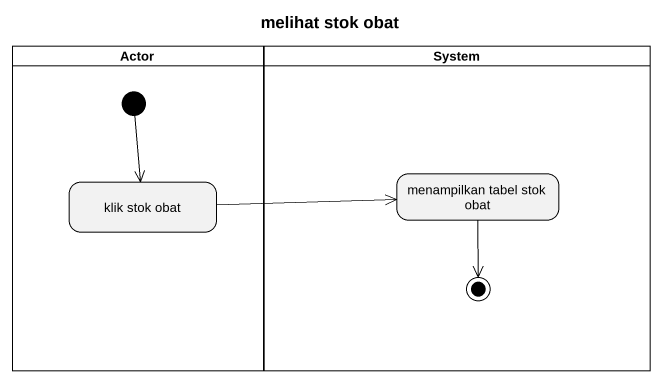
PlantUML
@startuml
title melihat stok obat
hide empty description
state "Actor" as Actor_ <<partition>> {
  state "klik stok obat" as klik_stok_obat
  [*] --> klik_stok_obat
}
state System <<partition>> {
  state "menampilkan tabel stok obat" as menampilkan_tabel_stok_obat
  menampilkan_tabel_stok_obat --> [*]
}
klik_stok_obat -right-> menampilkan_tabel_stok_obat
@enduml
